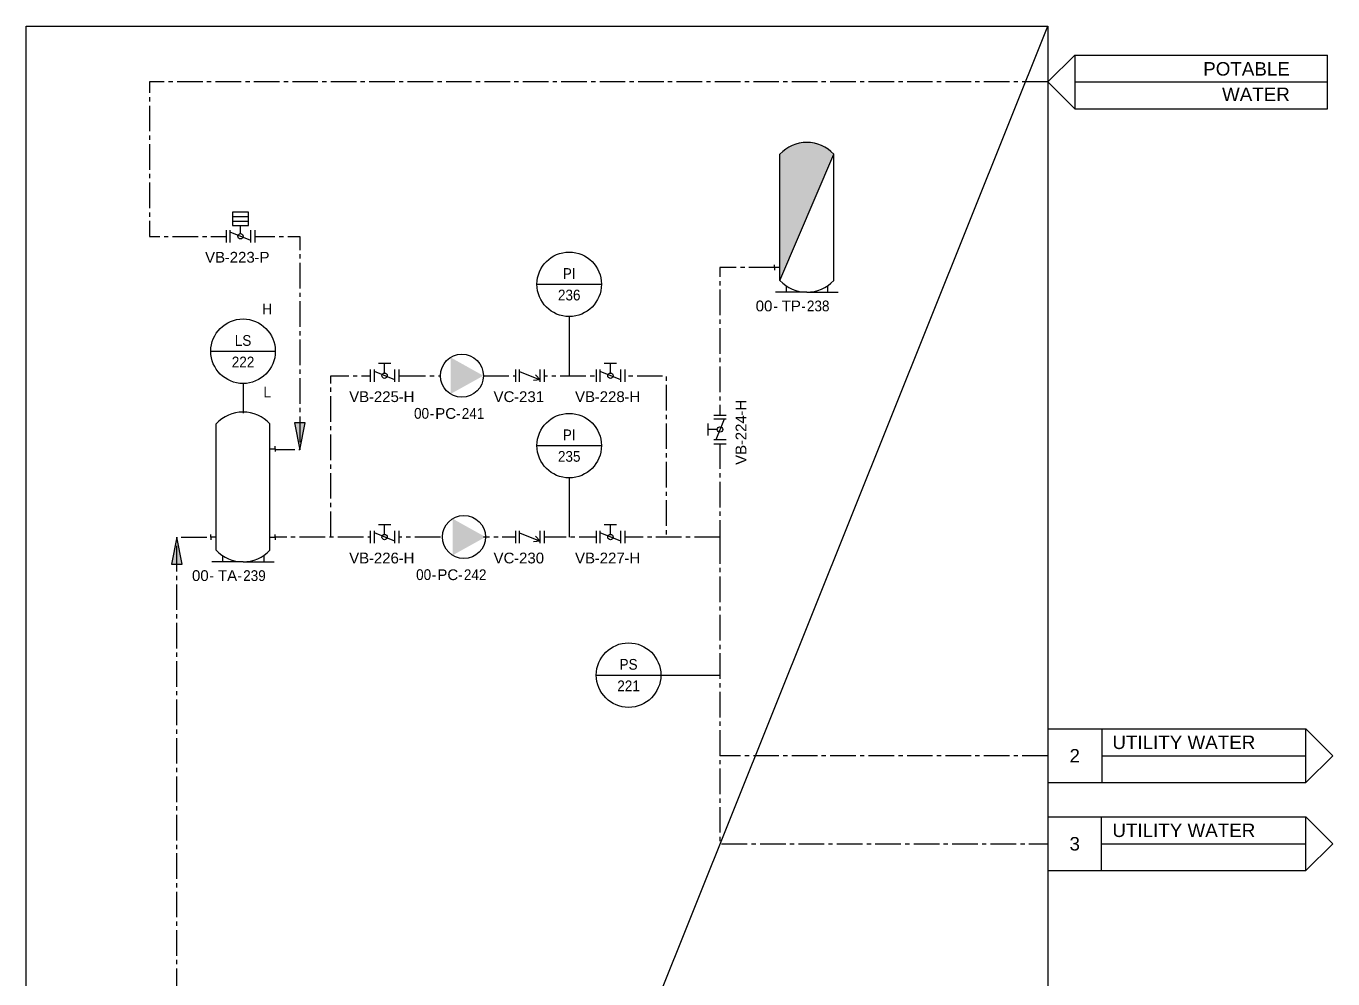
# Model space of a CAD drawing. Header units: millimetres. Extents: x 0 to 1145, y 0 to 954.
# Drawn here: x 889 to 1132, y 536.8 to 714 of the extents above; entities that cross this region are included whole.
import ezdxf
from ezdxf.enums import TextEntityAlignment as Align

# ---------------------------------------------------------------- set-up
doc = ezdxf.new("R2010")
doc.units = ezdxf.units.MM
doc.set_wipeout_variables(frame=1)
doc.linetypes.add('RefTreatedWaterBlock_1$0$CENTER2', pattern=[28.575, 19.05, -3.175, 3.175, -3.175])
doc.layers.get('DEFPOINTS').update_dxf_attribs({"color": 10})
for name, color, linetype in [('equipment', 5, 'Continuous'), ('instrumentation', 4, 'Continuous'), ('RefALPotable$0$Text', 7, 'Continuous'), ('RefAR2UtilityWater$0$Text', 7, 'Continuous'), ('RefAR3UtilityWater$0$Text', 7, 'Continuous'), ('RefTreatedWaterBlock_1$0$TreatedWater', 150, 'RefTreatedWaterBlock_1$0$CENTER2'), ('valve', 7, 'Continuous')]:
    doc.layers.add(name, color=color, linetype=linetype)
doc.styles.add('Booster_TreatedWaterPump_L$0$Organica', font='arial.ttf')
doc.styles.add('Booster_TreatedWaterPump_L_SB$0$Organica', font='arial.ttf')
doc.styles.add('Membranepressuretank_Membranepressuretank$0$Organica', font='arial.ttf')
doc.styles.add('RefALPotable$0$Organica', font='arial.ttf')
doc.styles.add('RefAR2UtilityWater$0$Organica', font='arial.ttf')
doc.styles.add('RefAR3UtilityWater$0$Organica', font='arial.ttf')
doc.styles.add('RefTreatedWaterBlock_1$0$Organica', font='arial.ttf')
doc.styles.add('StorageTanks_TreatedWaterTank$0$Organica', font='arial.ttf')

# ---------------------------------------------------------------- blocks, each defined once
blk = doc.blocks.new('*U79')
at = {"layer": 'DEFPOINTS'}
blk.add_line((0, -237), (190, 237), dxfattribs=at)
at = {"layer": 'DEFPOINTS', "flags": 128}
blk.add_lwpolyline([(0, 237), (190, 237), (190, -237), (0, -237)], close=True, dxfattribs=at)
blk = doc.blocks.new('*U55')
at = {"color": 4, "lineweight": 25, "ltscale": 0.25}
for p, q in [((-6, 17), (6, 17)), ((6, 17), (17, 17))]:
    blk.add_line(p, q, dxfattribs=at)
at = {"color": 4}
blk.add_circle((0, 17), 6, dxfattribs=at)
at = {"style": 'RefTreatedWaterBlock_1$0$Organica', "width": 0.9}
for tag, flags, p in [('EQUIP_TYPE', 9, (31.18, 65.35)), ('AREA_CODE', 9, (31.18, 62.35)), ('NOTE', 9, (31.18, 59.35)), ('NOTE_CHINESE', 9, (31.18, 56.35)), ('MODEL', 9, (31.18, 53.35)), ('MANUFACTURE', 9, (31.18, 50.35)), ('SPECIFICATION', 9, (31.18, 47.35)), ('DI', 9, (31.18, 44.35)), ('DO', 9, (31.18, 41.35)), ('AI', 9, (31.18, 38.35)), ('AO', 9, (31.18, 35.35)), ('PB', 9, (31.18, 32.35)), ('PO', 9, (31.18, 29.35)), ('TAG_ID', 8, (0, 19))]:
    blk.add_attdef(tag, text='', height=2, dxfattribs=dict(at, flags=flags)).set_placement(p, align=Align.MIDDLE_CENTER)
at = {"style": 'RefTreatedWaterBlock_1$0$Organica', "width": 0.9, "flags": 8}
blk.add_attdef('TAG_001', (-2.09, 14.01), '', height=2, dxfattribs=at)
blk = doc.blocks.new('*U56')
at = {"color": 4, "lineweight": 25, "ltscale": 0.25}
for p, q in [((-6, 17), (6, 17)), ((0, 11), (0, 5.5))]:
    blk.add_line(p, q, dxfattribs=at)
at = {"color": 4}
blk.add_circle((0, 17), 6, dxfattribs=at)
at = {"char_height": 2, "width": 5.3402, "attachment_point": 5, "line_spacing_factor": 0.9, "style": 'RefTreatedWaterBlock_1$0$Organica'}
for s, insert in [('{\\W0.9;H}', (4.49, 24.85)), ('{\\W0.9;L}', (4.49, 9.42))]:
    blk.add_mtext(s, dxfattribs=dict(at, insert=insert))
at = {"style": 'RefTreatedWaterBlock_1$0$Organica', "width": 0.9}
for tag, flags, p in [('EQUIP_TYPE', 9, (31.18, 65.35)), ('AREA_CODE', 9, (31.18, 62.35)), ('NOTE', 9, (31.18, 59.35)), ('NOTE_CHINESE', 9, (31.18, 56.35)), ('MODEL', 9, (31.18, 53.35)), ('MANUFACTURE', 9, (31.18, 50.35)), ('SPECIFICATION', 9, (31.18, 47.35)), ('DI', 9, (31.18, 44.35)), ('DO', 9, (31.18, 41.35)), ('AI', 9, (31.18, 38.35)), ('AO', 9, (31.18, 35.35)), ('PB', 9, (31.18, 32.35)), ('PO', 9, (31.18, 29.35)), ('TAG_ID', 8, (0, 19))]:
    blk.add_attdef(tag, text='', height=2, dxfattribs=dict(at, flags=flags)).set_placement(p, align=Align.MIDDLE_CENTER)
at = {"style": 'RefTreatedWaterBlock_1$0$Organica', "width": 0.9, "flags": 8}
blk.add_attdef('TAG_001', (-2.09, 14.01), '', height=2, dxfattribs=at)
blk = doc.blocks.new('*U58')
for p, q in [((1.5, 4.5), (-1.5, 4.5)), ((-1.5, 3.67), (1.5, 3.67)), ((-1.5, 2.83), (1.5, 2.83))]:
    blk.add_line(p, q)
at = {"char_height": 2, "width": 5.3402, "style": 'RefTreatedWaterBlock_1$0$Organica'}
for s, insert, attachment_point in [('-', (-1.98, -3.9), 6), ('-P', (2.6, -3.9), 4)]:
    blk.add_mtext(s, dxfattribs=dict(at, insert=insert, attachment_point=attachment_point))
at = {"style": 'RefTreatedWaterBlock_1$0$Organica'}
for tag, flags, p in [('EQUIP_TYPE', 1, (-8.63, 62.54)), ('NOTE', 1, (-8.63, 59.54)), ('NOTE_CHINESE', 1, (-8.63, 56.54)), ('AREA_CODE', 1, (-8.63, 53.54)), ('DI', 1, (-8.63, 50.54)), ('DO', 1, (-8.63, 47.54)), ('AI', 1, (-8.63, 44.54)), ('AO', 1, (-8.63, 41.54)), ('PB', 1, (-8.63, 38.54)), ('PO', 1, (-8.63, 35.54)), ('SP_ACTUATED', 1, (-8.63, 32.54)), ('SIZE', 1, (-8.63, 23.54)), ('MATERIAL', 1, (-8.63, 19.54)), ('PRESSURE', 1, (-8.63, 15.54)), ('TAG', 8, (0.33, -3.9))]:
    blk.add_attdef(tag, text='', height=2, dxfattribs=dict(at, flags=flags)).set_placement(p, align=Align.MIDDLE_CENTER)
blk.add_attdef('TAG_ID', text='', height=2, dxfattribs=at).set_placement((-2.86, -3.9), align=Align.MIDDLE_RIGHT)
blk.add_wipeout([(-2.67, 1.14), (2.67, 1.14), (2.67, -1.14), (-2.67, -1.14)])
for p, q in [((-1.5, 4.5), (-1.5, 2)), ((1.5, 2), (1.5, 4.5)), ((-2.67, 1.14), (-2.67, -1.14)), ((-1.9, -1.14), (-1.9, 1.14)), ((1.9, -0.76), (-1.9, 0.76)), ((-1.5, 2), (0, 2)), ((0, 0.5), (0, 2)), ((0, 2), (1.5, 2)), ((1.9, -1.14), (1.9, 1.14)), ((2.67, 1.14), (2.67, -1.14))]:
    blk.add_line(p, q)
blk.add_circle((0, 0), 0.5)
blk = doc.blocks.new('*U59')
at = {"char_height": 2, "width": 5.3402, "style": 'RefTreatedWaterBlock_1$0$Organica'}
for s, insert, attachment_point in [('-', (-1.98, -3.9), 6), ('-H', (2.6, -3.9), 4)]:
    blk.add_mtext(s, dxfattribs=dict(at, insert=insert, attachment_point=attachment_point))
at = {"style": 'RefTreatedWaterBlock_1$0$Organica'}
for tag, flags, p in [('EQUIP_TYPE', 1, (-8.63, 62.54)), ('NOTE', 1, (-8.63, 59.54)), ('NOTE_CHINESE', 1, (-8.63, 56.54)), ('AREA_CODE', 1, (-8.63, 53.54)), ('DI', 1, (-8.63, 50.54)), ('DO', 1, (-8.63, 47.54)), ('AI', 1, (-8.63, 44.54)), ('AO', 1, (-8.63, 41.54)), ('PB', 1, (-8.63, 38.54)), ('PO', 1, (-8.63, 35.54)), ('SP_ACTUATED', 1, (-8.63, 32.54)), ('SIZE', 1, (-8.63, 23.54)), ('MATERIAL', 1, (-8.63, 19.54)), ('PRESSURE', 1, (-8.63, 15.54)), ('TAG', 8, (0.33, -3.9))]:
    blk.add_attdef(tag, text='', height=2, dxfattribs=dict(at, flags=flags)).set_placement(p, align=Align.MIDDLE_CENTER)
blk.add_attdef('TAG_ID', text='', height=2, dxfattribs=at).set_placement((-2.86, -3.9), align=Align.MIDDLE_RIGHT)
blk.add_wipeout([(-2.67, 1.14), (2.67, 1.14), (2.67, -1.14), (-2.67, -1.14)])
for p, q in [((-2.67, 1.14), (-2.67, -1.14)), ((-1.9, -1.14), (-1.9, 1.14)), ((1.9, -0.76), (-1.9, 0.76)), ((1.14, 2.29), (-1.14, 2.29)), ((0, 0.5), (0, 2.29)), ((1.9, -1.14), (1.9, 1.14)), ((2.67, 1.14), (2.67, -1.14))]:
    blk.add_line(p, q)
blk.add_circle((0, 0), 0.5)
blk = doc.blocks.new('*U60')
at = {"insert": (-1.98, -3.9), "char_height": 2, "width": 5.3402, "attachment_point": 6, "style": 'RefTreatedWaterBlock_1$0$Organica'}
blk.add_mtext('-', dxfattribs=at)
at = {"style": 'RefTreatedWaterBlock_1$0$Organica'}
for tag, flags, p in [('EQUIP_TYPE', 1, (-8.63, 62.54)), ('NOTE', 1, (-8.63, 59.54)), ('NOTE_CHINESE', 1, (-8.63, 56.54)), ('AREA_CODE', 1, (-8.63, 53.54)), ('DI', 1, (-8.63, 50.54)), ('DO', 1, (-8.63, 47.54)), ('AI', 1, (-8.63, 44.54)), ('AO', 1, (-8.63, 41.54)), ('PB', 1, (-8.63, 38.54)), ('PO', 1, (-8.63, 35.54)), ('SP_ACTUATED', 1, (-8.63, 32.54)), ('SIZE', 1, (-8.63, 23.54)), ('MATERIAL', 1, (-8.63, 19.54)), ('PRESSURE', 1, (-8.63, 15.54)), ('TAG', 8, (0.33, -3.9))]:
    blk.add_attdef(tag, text='', height=2, dxfattribs=dict(at, flags=flags)).set_placement(p, align=Align.MIDDLE_CENTER)
blk.add_attdef('TAG_ID', text='', height=2, dxfattribs=at).set_placement((-2.86, -3.9), align=Align.MIDDLE_RIGHT)
blk.add_wipeout([(-2.67, 1.14), (2.67, 1.14), (2.67, -1.14), (-2.67, -1.14)])
for p, q in [((-2.67, 1.14), (-2.67, -1.14)), ((-1.9, -1.14), (-1.9, 1.14)), ((-1.9, 0.76), (1.9, -0.76)), ((1.9, -0.76), (1.09, 0.17)), ((1.9, -1.14), (1.9, 1.14)), ((2.67, 1.14), (2.67, -1.14)), ((1.9, -0.76), (0.67, -0.87))]:
    blk.add_line(p, q)
blk = doc.blocks.new('*U62')
at = {"color": 4, "lineweight": 25, "ltscale": 0.25}
for p, q in [((-6, 17), (6, 17)), ((0, 11), (0, 0))]:
    blk.add_line(p, q, dxfattribs=at)
at = {"color": 4}
blk.add_circle((0, 17), 6, dxfattribs=at)
at = {"style": 'RefTreatedWaterBlock_1$0$Organica', "width": 0.9}
for tag, flags, p in [('SP_FLUID', 9, (31.18, 71.35)), ('SP_FLOW', 9, (31.18, 68.35)), ('EQUIP_TYPE', 9, (31.18, 65.35)), ('AREA_CODE', 9, (31.18, 62.35)), ('NOTE', 9, (31.18, 59.35)), ('NOTE_CHINESE', 9, (31.18, 56.35)), ('MODEL', 9, (31.18, 53.35)), ('MANUFACTURE', 9, (31.18, 50.35)), ('SPECIFICATION', 9, (31.18, 47.35)), ('DI', 9, (31.18, 44.35)), ('DO', 9, (31.18, 41.35)), ('AI', 9, (31.18, 38.35)), ('AO', 9, (31.18, 35.35)), ('PB', 9, (31.18, 32.35)), ('PO', 9, (31.18, 29.35)), ('TAG_ID', 8, (0, 19))]:
    blk.add_attdef(tag, text='', height=2, dxfattribs=dict(at, flags=flags)).set_placement(p, align=Align.MIDDLE_CENTER)
at = {"style": 'RefTreatedWaterBlock_1$0$Organica', "width": 0.9, "flags": 8}
blk.add_attdef('TAG_001', (-2.09, 14.01), '', height=2, dxfattribs=at)
blk = doc.blocks.new('RefAR2UtilityWater$0$RefAR2UtilityWater')
at = {"lineweight": 25, "ltscale": 0.25}
for p, q in [((0, 5), (48, 5)), ((0, 5), (0, -5)), ((10.12, -5.06), (10.12, 5.06)), ((48, -5), (48, 5)), ((48, 5), (53, 0)), ((10, 0), (48, 0)), ((48, -5), (53, 0)), ((0, -5), (48, -5))]:
    blk.add_line(p, q, dxfattribs=at)
at = {"layer": 'RefAR2UtilityWater$0$Text', "style": 'RefAR2UtilityWater$0$Organica'}
for tag, p in [('Name_001', (11.77, 1.27)), ('ID_001', (4.07, -1.26))]:
    blk.add_attdef(tag, p, '', height=2.5, dxfattribs=at)
blk = doc.blocks.new('RefAR3UtilityWater$0$RefAR3UtilityWater')
at = {"lineweight": 25, "ltscale": 0.25}
for p, q in [((0, 5), (48, 5)), ((0, 5), (0, -5)), ((10, -5), (10, 5)), ((48, -5), (48, 5)), ((48, 5), (53, 0)), ((10, 0), (48, 0)), ((48, -5), (53, 0)), ((0, -5), (48, -5))]:
    blk.add_line(p, q, dxfattribs=at)
at = {"layer": 'RefAR3UtilityWater$0$Text', "style": 'RefAR3UtilityWater$0$Organica'}
for tag, p in [('Name_001', (11.77, 1.27)), ('ID_001', (4.03, -1.23))]:
    blk.add_attdef(tag, p, '', height=2.5, dxfattribs=at)
blk = doc.blocks.new('*U68')
blk.add_hatch(color=256).paths.add_polyline_path([(10, 25.17, 0.433259), (0, 25.17), (0, 1.65)])
for p, q in [((0, 1.65), (0, 25.17)), ((0, 1.65), (10, 25.17)), ((10, 1.65), (10, 25.17)), ((-1, 4.09), (-1, 4.59)), ((0, 4.09), (-1, 4.09)), ((-1, 4.09), (-1, 3.59)), ((1.15, 0.67), (1.15, -0.52)), ((8.85, 0.67), (8.85, -0.52)), ((5, -0.52), (-0.8, -0.52)), ((5, -0.52), (10.8, -0.52))]:
    blk.add_line(p, q)
for centre, start, end in [((5, 20.48), 43.1498, 136.8502), ((5, 6.34), 223.1498, 316.8502)]:
    blk.add_arc(centre, 6.85, start, end)
at = {"char_height": 2, "width": 5.3402, "attachment_point": 6, "line_spacing_factor": 0.9, "style": 'Membranepressuretank_Membranepressuretank$0$Organica'}
for insert in [(-0.4, -3.09), (4.8, -3.09)]:
    blk.add_mtext('{\\W0.9;-}', dxfattribs=dict(at, insert=insert))
at = {"style": 'Membranepressuretank_Membranepressuretank$0$Organica', "flags": 1}
for tag, p in [('EQUIP_TYPE', (33.98, 43.48)), ('NOTE', (33.98, 40.48)), ('NOTE_CHINESE', (33.98, 37.48)), ('STB_DTY', (33.98, 34.48)), ('MATERIAL_BODY', (33.98, 31.37)), ('MODEL', (33.98, 28.06)), ('MANUFACTURE', (33.98, 24.95)), ('SP_VOLUME', (34.06, 21.66)), ('PROCESSUNITAREA', (34.06, 15.42))]:
    blk.add_attdef(tag, text='', height=2, dxfattribs=at).set_placement(p, align=Align.MIDDLE_CENTER)
at = {"style": 'Membranepressuretank_Membranepressuretank$0$Organica'}
for tag, p in [('AREA_CODE', (-1.4, -3.09)), ('TAG_ID', (3.89, -3.09))]:
    blk.add_attdef(tag, text='', height=2, dxfattribs=at).set_placement(p, align=Align.MIDDLE_RIGHT)
at = {"style": 'Membranepressuretank_Membranepressuretank$0$Organica', "width": 0.9, "flags": 8}
blk.add_attdef('TAG', text='', height=2, dxfattribs=at).set_placement((7.11, -3.09), align=Align.MIDDLE_CENTER)
blk = doc.blocks.new('*U70')
for p, q in [((0, 1.65), (0, 25.17)), ((10, 1.65), (10, 25.17)), ((10, 20.5), (11, 20.5)), ((11, 20.5), (11, 21)), ((11, 20.5), (11, 20)), ((-1, 4.09), (-1, 4.59)), ((0, 4.09), (-1, 4.09)), ((-1, 4.09), (-1, 3.59)), ((10, 4.09), (11, 4.09)), ((11, 4.09), (11, 4.59)), ((11, 4.09), (11, 3.59)), ((1.15, 0.67), (1.15, -0.52)), ((8.85, 0.67), (8.85, -0.52)), ((5, -0.52), (-0.8, -0.52)), ((5, -0.52), (10.8, -0.52))]:
    blk.add_line(p, q)
for centre, start, end in [((5, 20.48), 43.1498, 136.8502), ((5, 6.34), 223.1498, 316.8502)]:
    blk.add_arc(centre, 6.85, start, end)
at = {"char_height": 2, "width": 5.3402, "attachment_point": 6, "line_spacing_factor": 0.9, "style": 'StorageTanks_TreatedWaterTank$0$Organica'}
for insert in [(-0.4, -3.09), (4.8, -3.09)]:
    blk.add_mtext('{\\W0.9;-}', dxfattribs=dict(at, insert=insert))
at = {"style": 'StorageTanks_TreatedWaterTank$0$Organica', "flags": 1}
for tag, p in [('EQUIP_TYPE', (33.98, 43.48)), ('NOTE', (33.98, 40.48)), ('NOTE_CHINESE', (33.98, 37.48)), ('STB_DTY', (33.98, 34.48)), ('MATERIAL_BODY', (33.98, 31.37)), ('MODEL', (33.98, 28.06)), ('MANUFACTURE', (33.98, 24.95)), ('SP_VOLUME', (34.06, 21.66)), ('PROCESSUNITAREA', (34.06, 15.42))]:
    blk.add_attdef(tag, text='', height=2, dxfattribs=at).set_placement(p, align=Align.MIDDLE_CENTER)
at = {"style": 'StorageTanks_TreatedWaterTank$0$Organica'}
for tag, p in [('AREA_CODE', (-1.4, -3.09)), ('TAG_ID', (3.89, -3.09))]:
    blk.add_attdef(tag, text='', height=2, dxfattribs=at).set_placement(p, align=Align.MIDDLE_RIGHT)
at = {"style": 'StorageTanks_TreatedWaterTank$0$Organica', "width": 0.9, "flags": 8}
blk.add_attdef('TAG', text='', height=2, dxfattribs=at).set_placement((7.11, -3.09), align=Align.MIDDLE_CENTER)
blk = doc.blocks.new('RefALPotable$0$RefALPotable')
at = {"lineweight": 25, "ltscale": 0.25}
for p, q in [((5, 5), (0, 0)), ((5, 5), (52, 5)), ((5, 5), (5, -5)), ((52, -5), (52, 5)), ((5, 0), (52, 0)), ((5, -5), (0, 0)), ((5, -5), (52, -5))]:
    blk.add_line(p, q, dxfattribs=at)
at = {"layer": 'RefALPotable$0$Text', "style": 'RefALPotable$0$Organica'}
for tag, p in [('NAME1_001', (22.54, 1.21)), ('NAME2_001', (22.06, -3.53))]:
    blk.add_attdef(tag, p, '', height=2.5, dxfattribs=at)
blk = doc.blocks.new('*U5375')
blk.add_circle((0, 0), 4)
blk.add_solid([(-3.4, -2.11), (0, 4), (3.4, -2.11)])
at = {"char_height": 2, "width": 5.3402, "attachment_point": 6, "rotation": 90, "line_spacing_factor": 0.9, "style": 'Booster_TreatedWaterPump_L$0$Organica'}
for insert in [(7.02, -0.23), (7.02, -5.13)]:
    blk.add_mtext('{\\W0.9;-}', dxfattribs=dict(at, insert=insert))
at = {"style": 'Booster_TreatedWaterPump_L$0$Organica', "flags": 1}
for tag, p in [('PUMP_TYPE', (-13.95, 99.74)), ('NOTE', (-13.95, 96.74)), ('NOTE_CHINESE', (-13.95, 93.74)), ('MATERIAL_HOUSING', (-13.95, 90.64)), ('MATERIAL_IMPELLER', (-13.95, 87.64)), ('INSTALLED_POWER', (-13.95, 81.43)), ('CONSUMED_POWER', (-13.95, 78.43)), ('MODEL', (-13.95, 75.32)), ('MANUFACTURE', (-13.95, 72.21)), ('UNIT_CAPACITY', (-13.42, 69.06)), ('SP_CAPACITY', (-13.42, 66.16)), ('UNIT_HEAD', (-13.42, 63.06)), ('SP_HEAD', (-13.42, 60.06)), ('INSTALLATION', (-13.42, 56.95)), ('STB_DTY', (-13.42, 53.63)), ('RUNNINGHOURS', (-13.42, 50.63)), ('DI', (-13.85, 41.6)), ('DO', (-13.85, 38.6)), ('PO', (-13.85, 26.6)), ('PROCESSUNITAREA', (-13.85, 23.6))]:
    blk.add_attdef(tag, text='', height=2, dxfattribs=at).set_placement(p, align=Align.MIDDLE_CENTER)
at = {"style": 'Booster_TreatedWaterPump_L$0$Organica', "width": 0.9, "flags": 8}
blk.add_attdef('TAG', text='', height=2, rotation=90, dxfattribs=at).set_placement((7.02, 2.08), align=Align.MIDDLE_CENTER)
at = {"style": 'Booster_TreatedWaterPump_L$0$Organica'}
blk.add_attdef('TAG_ID', text='', height=2, rotation=90, dxfattribs=at).set_placement((7.02, -1.07), align=Align.MIDDLE_RIGHT)
at = {"style": 'Booster_TreatedWaterPump_L$0$Organica', "width": 0.9}
blk.add_attdef('AREA_CODE', text='', height=2, rotation=90, dxfattribs=at).set_placement((7, -6.1), align=Align.MIDDLE_RIGHT)
blk = doc.blocks.new('*U5577')
blk.add_circle((0, 0), 4)
blk.add_solid([(-3.4, -2.11), (0, 4), (3.4, -2.11)])
at = {"char_height": 2, "width": 5.3402, "attachment_point": 6, "rotation": 90, "line_spacing_factor": 0.9, "style": 'Booster_TreatedWaterPump_L_SB$0$Organica'}
for insert in [(7.02, -0.23), (7.02, -5.13)]:
    blk.add_mtext('{\\W0.9;-}', dxfattribs=dict(at, insert=insert))
at = {"style": 'Booster_TreatedWaterPump_L_SB$0$Organica', "flags": 1}
for tag, p in [('PUMP_TYPE', (-13.95, 99.74)), ('NOTE', (-13.95, 96.74)), ('NOTE_CHINESE', (-13.95, 93.74)), ('MATERIAL_HOUSING', (-13.95, 90.64)), ('MATERIAL_IMPELLER', (-13.95, 87.64)), ('INSTALLED_POWER', (-13.95, 81.43)), ('CONSUMED_POWER', (-13.95, 78.43)), ('MODEL', (-13.95, 75.32)), ('MANUFACTURE', (-13.95, 72.21)), ('UNIT_CAPACITY', (-13.42, 69.06)), ('SP_CAPACITY', (-13.42, 66.16)), ('UNIT_HEAD', (-13.42, 63.06)), ('SP_HEAD', (-13.42, 60.06)), ('INSTALLATION', (-13.42, 56.95)), ('STB_DTY', (-13.42, 53.63)), ('RUNNINGHOURS', (-13.42, 50.63)), ('DI', (-13.85, 41.6)), ('DO', (-13.85, 38.6)), ('PO', (-13.85, 26.6)), ('PROCESSUNITAREA', (-13.85, 23.6))]:
    blk.add_attdef(tag, text='', height=2, dxfattribs=at).set_placement(p, align=Align.MIDDLE_CENTER)
at = {"style": 'Booster_TreatedWaterPump_L_SB$0$Organica', "width": 0.9, "flags": 8}
blk.add_attdef('TAG', text='', height=2, rotation=90, dxfattribs=at).set_placement((7.02, 2.08), align=Align.MIDDLE_CENTER)
at = {"style": 'Booster_TreatedWaterPump_L_SB$0$Organica'}
blk.add_attdef('TAG_ID', text='', height=2, rotation=90, dxfattribs=at).set_placement((7.02, -1.07), align=Align.MIDDLE_RIGHT)
at = {"style": 'Booster_TreatedWaterPump_L_SB$0$Organica', "width": 0.9}
blk.add_attdef('AREA_CODE', text='', height=2, rotation=90, dxfattribs=at).set_placement((7, -6.1), align=Align.MIDDLE_RIGHT)

msp = doc.modelspace()

# ---------------------------------------------------------------- hatches: boundary and pattern name
for points in [[(938.89, 640.22), (939.89, 635.22), (940.89, 640.22)], [(918.03, 613.95), (917.03, 618.95), (916.03, 613.95)]]:
    msp.add_hatch(color=256).paths.add_polyline_path(points)

# ---------------------------------------------------------------- linework, layer by layer
at = {"lineweight": 25, "ltscale": 0.25}
for points in [[(938.89, 640.22), (939.89, 635.22)], [(940.89, 640.22), (938.89, 640.22)], [(939.89, 635.22), (940.89, 640.22)], [(917.03, 618.95), (916.03, 613.95)], [(918.03, 613.95), (917.03, 618.95)], [(916.03, 613.95), (918.03, 613.95)]]:
    msp.add_lwpolyline(points, dxfattribs=at)
at = {"layer": 'RefTreatedWaterBlock_1$0$TreatedWater', "lineweight": 25, "ltscale": 0.25}
msp.add_line((1079, 578.33), (1018.03, 578.33), dxfattribs=at)
at = {"layer": 'RefTreatedWaterBlock_1$0$TreatedWater', "lineweight": 25, "ltscale": 0.25, "flags": 128}
for points in [[(1079, 703.62), (911.96, 703.62), (911.96, 674.9), (939.89, 674.9), (939.89, 635.22), (935.34, 635.22)], [(1028.18, 669.14), (1018.03, 669.14), (1018.03, 655.3), (1018.03, 655.3), (1018.03, 618.81)], [(945.66, 619), (945.66, 649), (966.03, 649)], [(974.03, 649), (1008.03, 649), (1008.03, 619)], [(917.03, 484), (917.03, 540), (917.03, 540), (917.03, 618.95), (923.34, 619)], [(966.03, 619), (935.34, 619)], [(1018.03, 619), (974.03, 619)], [(1018.03, 618.81), (1018.03, 561.97), (1079, 561.97)]]:
    msp.add_lwpolyline(points, dxfattribs=at)

# ---------------------------------------------------------------- block references
ref = msp.add_blockref('RefALPotable$0$RefALPotable', (1079, 703.62))
ref.add_attrib('NAME2', 'WATER', dxfattribs={"layer": 'RefALPotable$0$Text', "height": 2.5, "style": 'RefALPotable$0$Organica'}).set_placement((1124, 701.32), align=Align.MIDDLE_RIGHT)
ref.add_attrib('NAME1', 'POTABLE', dxfattribs={"layer": 'RefALPotable$0$Text', "height": 2.5, "style": 'RefALPotable$0$Organica'}).set_placement((1124, 706.06), align=Align.MIDDLE_RIGHT)
ref = msp.add_blockref('RefAR2UtilityWater$0$RefAR2UtilityWater', (1079, 578.33))
ref.add_attrib('ID', '2', dxfattribs={"layer": 'RefAR2UtilityWater$0$Text', "height": 2.5, "style": 'RefAR2UtilityWater$0$Organica'}).set_placement((1084, 578.33), align=Align.MIDDLE_CENTER)
ref.add_attrib('Name', 'UTILITY WATER', dxfattribs={"layer": 'RefAR2UtilityWater$0$Text', "height": 2.5, "style": 'RefAR2UtilityWater$0$Organica'}).set_placement((1091, 580.83), align=Align.MIDDLE_LEFT)
ref = msp.add_blockref('RefAR3UtilityWater$0$RefAR3UtilityWater', (1079, 561.97))
ref.add_attrib('ID', '3', dxfattribs={"layer": 'RefAR3UtilityWater$0$Text', "height": 2.5, "style": 'RefAR3UtilityWater$0$Organica'}).set_placement((1084, 561.97), align=Align.MIDDLE_CENTER)
ref.add_attrib('Name', 'UTILITY WATER', dxfattribs={"layer": 'RefAR3UtilityWater$0$Text', "height": 2.5, "style": 'RefAR3UtilityWater$0$Organica'}).set_placement((1091, 564.47), align=Align.MIDDLE_LEFT)
at = {"layer": 'DEFPOINTS'}
msp.add_blockref('*U79', (889, 477), dxfattribs=at)
at = {"layer": 'equipment'}
ref = msp.add_blockref('*U68', (1029.18, 665.05), dxfattribs=at)
ref.add_attrib('TAG', '238', dxfattribs={"layer": '0', "height": 2, "style": 'Membranepressuretank_Membranepressuretank$0$Organica', "width": 0.9}).set_placement((1036.29, 661.97), align=Align.MIDDLE_CENTER)
ref.add_attrib('AREA_CODE', '00', dxfattribs={"layer": '0', "height": 2, "style": 'Membranepressuretank_Membranepressuretank$0$Organica'}).set_placement((1027.78, 661.97), align=Align.MIDDLE_RIGHT)
ref.add_attrib('TAG_ID', 'TP', dxfattribs={"layer": '0', "height": 2, "style": 'Membranepressuretank_Membranepressuretank$0$Organica'}).set_placement((1033.07, 661.97), align=Align.MIDDLE_RIGHT)
ref = msp.add_blockref('*U70', (924.34, 614.91), dxfattribs=at)
ref.add_attrib('TAG', '239', dxfattribs={"layer": '0', "height": 2, "style": 'StorageTanks_TreatedWaterTank$0$Organica', "width": 0.9}).set_placement((931.46, 611.83), align=Align.MIDDLE_CENTER)
ref.add_attrib('AREA_CODE', '00', dxfattribs={"layer": '0', "height": 2, "style": 'StorageTanks_TreatedWaterTank$0$Organica'}).set_placement((922.95, 611.83), align=Align.MIDDLE_RIGHT)
ref.add_attrib('TAG_ID', 'TA', dxfattribs={"layer": '0', "height": 2, "style": 'StorageTanks_TreatedWaterTank$0$Organica'}).set_placement((928.24, 611.83), align=Align.MIDDLE_RIGHT)
at = {"layer": 'instrumentation'}
ref = msp.add_blockref('*U56', (929.34, 636.55), dxfattribs=at)
ref.add_attrib('TAG', '222', dxfattribs={"layer": '0', "height": 2, "style": 'RefTreatedWaterBlock_1$0$Organica', "width": 0.9}).set_placement((929.34, 651.55), align=Align.MIDDLE_CENTER)
ref.add_attrib('TAG_ID', 'LS', dxfattribs={"layer": '0', "height": 2, "style": 'RefTreatedWaterBlock_1$0$Organica', "width": 0.9}).set_placement((929.34, 655.55), align=Align.MIDDLE_CENTER)
ref = msp.add_blockref('*U55', (1001.03, 576.33), dxfattribs=at)
ref.add_attrib('TAG', '221', dxfattribs={"layer": '0', "height": 2, "style": 'RefTreatedWaterBlock_1$0$Organica', "width": 0.9}).set_placement((1001.03, 591.33), align=Align.MIDDLE_CENTER)
ref.add_attrib('TAG_ID', 'PS', dxfattribs={"layer": '0', "height": 2, "style": 'RefTreatedWaterBlock_1$0$Organica', "width": 0.9}).set_placement((1001.03, 595.33), align=Align.MIDDLE_CENTER)

# ---------------------------------------------------------------- next in the draw order: block references
at = {"layer": 'valve'}
ref = msp.add_blockref('*U58', (928.86, 674.93), dxfattribs=at)
ref.add_attrib('TAG', '223', dxfattribs={"layer": '0', "height": 2, "style": 'RefTreatedWaterBlock_1$0$Organica'}).set_placement((929.19, 671.03), align=Align.MIDDLE_CENTER)
ref.add_attrib('TAG_ID', 'VB', dxfattribs={"layer": '0', "height": 2, "style": 'RefTreatedWaterBlock_1$0$Organica'}).set_placement((926, 671.03), align=Align.MIDDLE_RIGHT)
ref = msp.add_blockref('*U59', (955.66, 649), dxfattribs=at)
ref.add_attrib('TAG', '225', dxfattribs={"layer": '0', "height": 2, "style": 'RefTreatedWaterBlock_1$0$Organica'}).set_placement((955.99, 645.1), align=Align.MIDDLE_CENTER)
ref.add_attrib('TAG_ID', 'VB', dxfattribs={"layer": '0', "height": 2, "style": 'RefTreatedWaterBlock_1$0$Organica'}).set_placement((952.8, 645.1), align=Align.MIDDLE_RIGHT)
ref = msp.add_blockref('*U59', (997.66, 649), dxfattribs=at)
ref.add_attrib('TAG', '228', dxfattribs={"layer": '0', "height": 2, "style": 'RefTreatedWaterBlock_1$0$Organica'}).set_placement((997.99, 645.1), align=Align.MIDDLE_CENTER)
ref.add_attrib('TAG_ID', 'VB', dxfattribs={"layer": '0', "height": 2, "style": 'RefTreatedWaterBlock_1$0$Organica'}).set_placement((994.8, 645.1), align=Align.MIDDLE_RIGHT)
ref = msp.add_blockref('*U60', (982.66, 649), dxfattribs=at)
ref.add_attrib('TAG', '231', dxfattribs={"layer": '0', "height": 2, "style": 'RefTreatedWaterBlock_1$0$Organica'}).set_placement((982.99, 645.1), align=Align.MIDDLE_CENTER)
ref.add_attrib('TAG_ID', 'VC', dxfattribs={"layer": '0', "height": 2, "style": 'RefTreatedWaterBlock_1$0$Organica'}).set_placement((979.8, 645.1), align=Align.MIDDLE_RIGHT)
ref = msp.add_blockref('*U59', (1018.03, 639), dxfattribs=dict(at, rotation=90))
ref.add_attrib('TAG', '224', dxfattribs={"layer": '0', "height": 2, "rotation": 90, "style": 'RefTreatedWaterBlock_1$0$Organica'}).set_placement((1021.93, 639.33), align=Align.MIDDLE_CENTER)
ref.add_attrib('TAG_ID', 'VB', dxfattribs={"layer": '0', "height": 2, "rotation": 90, "style": 'RefTreatedWaterBlock_1$0$Organica'}).set_placement((1021.93, 636.14), align=Align.MIDDLE_RIGHT)
ref = msp.add_blockref('*U59', (955.66, 619), dxfattribs=at)
ref.add_attrib('TAG', '226', dxfattribs={"layer": '0', "height": 2, "style": 'RefTreatedWaterBlock_1$0$Organica'}).set_placement((955.99, 615.1), align=Align.MIDDLE_CENTER)
ref.add_attrib('TAG_ID', 'VB', dxfattribs={"layer": '0', "height": 2, "style": 'RefTreatedWaterBlock_1$0$Organica'}).set_placement((952.8, 615.1), align=Align.MIDDLE_RIGHT)
ref = msp.add_blockref('*U60', (982.66, 619), dxfattribs=at)
ref.add_attrib('TAG', '230', dxfattribs={"layer": '0', "height": 2, "style": 'RefTreatedWaterBlock_1$0$Organica'}).set_placement((982.99, 615.1), align=Align.MIDDLE_CENTER)
ref.add_attrib('TAG_ID', 'VC', dxfattribs={"layer": '0', "height": 2, "style": 'RefTreatedWaterBlock_1$0$Organica'}).set_placement((979.8, 615.1), align=Align.MIDDLE_RIGHT)
ref = msp.add_blockref('*U59', (997.66, 619), dxfattribs=at)
ref.add_attrib('TAG', '227', dxfattribs={"layer": '0', "height": 2, "style": 'RefTreatedWaterBlock_1$0$Organica'}).set_placement((997.99, 615.1), align=Align.MIDDLE_CENTER)
ref.add_attrib('TAG_ID', 'VB', dxfattribs={"layer": '0', "height": 2, "style": 'RefTreatedWaterBlock_1$0$Organica'}).set_placement((994.8, 615.1), align=Align.MIDDLE_RIGHT)

# ---------------------------------------------------------------- next in the draw order: block references
at = {"layer": 'equipment'}
ref = msp.add_blockref('*U5375', (970.03, 649), dxfattribs=dict(at, rotation=270))
ref.add_attrib('TAG', '241', dxfattribs={"layer": '0', "height": 2, "style": 'Booster_TreatedWaterPump_L$0$Organica', "width": 0.9}).set_placement((972.11, 641.98), align=Align.MIDDLE_CENTER)
ref.add_attrib('AREA_CODE', '00', dxfattribs={"layer": '0', "height": 2, "style": 'Booster_TreatedWaterPump_L$0$Organica', "width": 0.9}).set_placement((963.93, 642), align=Align.MIDDLE_RIGHT)
ref.add_attrib('TAG_ID', 'PC', dxfattribs={"layer": '0', "height": 2, "style": 'Booster_TreatedWaterPump_L$0$Organica'}).set_placement((968.96, 641.98), align=Align.MIDDLE_RIGHT)
ref = msp.add_blockref('*U5577', (970.42, 619.01), dxfattribs=dict(at, rotation=270))
ref.add_attrib('TAG', '242', dxfattribs={"layer": '0', "height": 2, "style": 'Booster_TreatedWaterPump_L_SB$0$Organica', "width": 0.9}).set_placement((972.5, 611.99), align=Align.MIDDLE_CENTER)
ref.add_attrib('AREA_CODE', '00', dxfattribs={"layer": '0', "height": 2, "style": 'Booster_TreatedWaterPump_L_SB$0$Organica', "width": 0.9}).set_placement((964.32, 612.01), align=Align.MIDDLE_RIGHT)
ref.add_attrib('TAG_ID', 'PC', dxfattribs={"layer": '0', "height": 2, "style": 'Booster_TreatedWaterPump_L_SB$0$Organica'}).set_placement((969.35, 611.99), align=Align.MIDDLE_RIGHT)
at = {"layer": 'instrumentation'}
ref = msp.add_blockref('*U62', (989.99, 649), dxfattribs=at)
ref.add_attrib('TAG', '236', dxfattribs={"layer": '0', "height": 2, "style": 'RefTreatedWaterBlock_1$0$Organica', "width": 0.9}).set_placement((989.99, 664), align=Align.MIDDLE_CENTER)
ref.add_attrib('TAG_ID', 'PI', dxfattribs={"layer": '0', "height": 2, "style": 'RefTreatedWaterBlock_1$0$Organica', "width": 0.9}).set_placement((989.99, 668), align=Align.MIDDLE_CENTER)
ref = msp.add_blockref('*U62', (989.99, 619), dxfattribs=at)
ref.add_attrib('TAG', '235', dxfattribs={"layer": '0', "height": 2, "style": 'RefTreatedWaterBlock_1$0$Organica', "width": 0.9}).set_placement((989.99, 634), align=Align.MIDDLE_CENTER)
ref.add_attrib('TAG_ID', 'PI', dxfattribs={"layer": '0', "height": 2, "style": 'RefTreatedWaterBlock_1$0$Organica', "width": 0.9}).set_placement((989.99, 638), align=Align.MIDDLE_CENTER)

doc.saveas('drawing.dxf')
